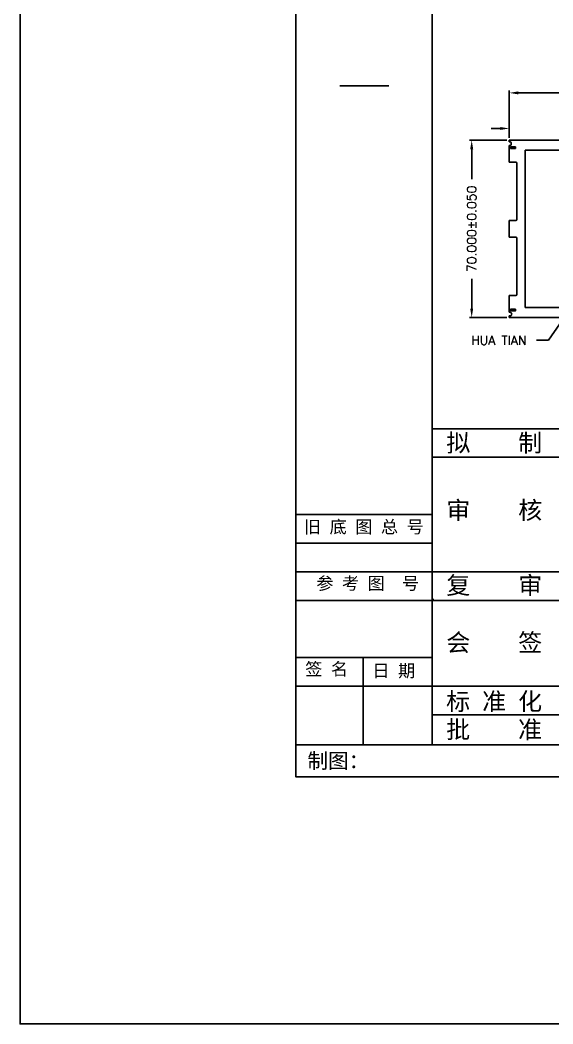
# Model space of a CAD drawing. Extents: x -140 to 1972, y -487 to -95.
# Drawn here: x 1690.6 to 1758.2, y -487.4 to -360.1 of the extents above; entities that cross this region are included whole.
import ezdxf

# ---------------------------------------------------------------- set-up
doc = ezdxf.new("R2010")
doc.units = 0
doc.header["$LTSCALE"] = 5
doc.header["$MEASUREMENT"] = 0
doc.linetypes.add('HIDDEN', pattern=[0.375, 0.25, -0.125])
doc.linetypes.add('PHANTOM2', pattern=[31.75, 15.875, -3.175, 3.175, -3.175, 3.175, -3.175])
doc.layers.add('1D', color=4, linetype='CONTINUOUS')
doc.layers.add('2D', color=4, linetype='CONTINUOUS')
doc.styles.add('SIMPLEX', font='SIMPLEX')
doc.styles.get("Standard").update_dxf_attribs({"font": 'romans.shx', "bigfont": 'bigfont.shx'})
doc.styles.add('宋体', font='')
doc.styles.get('宋体').set_extended_font_data('SimSun')

msp = doc.modelspace()

# ---------------------------------------------------------------- hatches: boundary and pattern name
at = {"layer": '1D'}
h = msp.add_hatch(dxfattribs=at)
h.set_pattern_fill('ANSI31', color=256, scale=0.642857, style=0)
h.set_pattern_definition([(45, (1847.56101, -386.56099), (-0.05682108, 0.05682108), [])])
h.paths.add_polyline_path([(1752.85, -376.18), (1752.85, -376.37), (1753.49, -376.37), (1753.49, -376.18)])
h.paths.add_polyline_path([(1752.85, -396.94), (1752.85, -396.75), (1753.49, -396.75), (1753.49, -396.94)])

# ---------------------------------------------------------------- linework, layer by layer
at = {"layer": '1D', "color": 7}
for p, q in [((1731.2, -368.43, -0.03), (1737.42, -368.43, -0.03)), ((1752.69, -375.31, -0.04), (1833.04, -375.31, -0.04)), ((1752.69, -375.31, -0.04), (1752.69, -375.51, -0.04)), ((1752.69, -376, -0.04), (1752.69, -378.11, -0.04)), ((1752.69, -378.11, -0.04), (1753.52, -378.11, -0.04)), ((1753.65, -378.24, -0.04), (1753.65, -385.37, -0.04)), ((1753.52, -385.5, -0.04), (1752.69, -385.5, -0.04)), ((1752.69, -385.5, -0.04), (1752.69, -387.62, -0.04)), ((1753.52, -387.62, -0.04), (1752.69, -387.62, -0.04)), ((1753.65, -394.89, -0.04), (1753.65, -387.75, -0.04)), ((1752.69, -395.01, -0.04), (1753.52, -395.01, -0.04)), ((1752.69, -395.01, -0.04), (1752.69, -397.12, -0.04)), ((1752.75, -397.12, -0.04), (1752.69, -397.12, -0.04)), ((1752.69, -397.61, -0.04), (1752.69, -397.81, -0.04)), ((1752.75, -397.61, -0.04), (1752.69, -397.61, -0.04)), ((1833.04, -397.81, -0.04), (1752.69, -397.81, -0.04)), ((1787.11, -411.9, -0.03), (1742.92, -411.9, -0.03)), ((1742.92, -415.53, -0.03), (1787.11, -415.53, -0.03)), ((1742.92, -422.78, -0.03), (1725.6, -422.78, -0.03)), ((1742.92, -426.41, -0.03), (1725.6, -426.41, -0.03)), ((1787.11, -430.04, -0.03), (1725.6, -430.04, -0.03)), ((1787.11, -433.67, -0.03), (1725.6, -433.67, -0.03)), ((1743.01, -433.48, -0.03), (1743.01, -433.59, -0.03)), ((1725.6, -440.92, -0.03), (1742.92, -440.92, -0.03)), ((1734.16, -440.92, -0.03), (1734.16, -451.91, -0.03)), ((1734.16, -451.91, -0.03), (1734.16, -441.02, -0.03)), ((1825.77, -444.56, -0.03), (1725.6, -444.56, -0.03)), ((1742.92, -448.19, -0.03), (1787.11, -448.19, -0.03)), ((1742.91, -451.99, -0.03), (1725.64, -451.99, -0.03))]:
    msp.add_line(p, q, dxfattribs=at)
at = {"layer": '1D'}
for p, q in [((1752.69, -375.01), (1752.69, -369.02)), ((1753.84, -369.32), (1786.1, -369.32)), ((1751.54, -373.83), (1750.39, -373.83)), ((1752.69, -375.01), (1752.69, -373.53)), ((1752.39, -375.31), (1747.62, -375.31)), ((1747.92, -376.46), (1747.92, -380.24)), ((1747.92, -396.66), (1747.92, -392.88)), ((1752.39, -397.81), (1747.62, -397.81)), ((1759.09, -398.61), (1757.68, -400.66)), ((1757.68, -400.66), (1756.14, -400.66))]:
    msp.add_line(p, q, dxfattribs=at)
at = {"layer": '1D', "color": 7, "elevation": -0.03}
for points in [[(1725.6, -254.72), (1870.57, -254.72), (1870.57, -456.04), (1725.6, -456.04)], [(1742.92, -258.8), (1865.74, -258.8), (1865.74, -451.98), (1742.92, -451.98)]]:
    msp.add_lwpolyline(points, close=True, dxfattribs=at)
at = {"layer": '1D', "linetype": 'HIDDEN', "elevation": -0.04}
for points in [[(1752.85, -376.18), (1752.85, -376.37), (1753.49, -376.37), (1753.49, -376.18)], [(1752.85, -396.94), (1752.85, -396.75), (1753.49, -396.75), (1753.49, -396.94)]]:
    msp.add_lwpolyline(points, close=True, dxfattribs=at)
at = {"layer": '1D', "color": 4, "linetype": 'PHANTOM2', "ltscale": 0.4, "elevation": -0.04}
msp.add_lwpolyline([(1773.1, -376.6), (1773.1, -396.53), (1754.68, -396.53), (1754.68, -376.6)], close=True, dxfattribs=at)
at = {"layer": '1D', "color": 7}
for centre, radius, start, end in [((1752.69, -375.76, -0.04), 0.245, 270, 90), ((1753.52, -378.24, -0.04), 0.129, 0, 90), ((1753.52, -385.37, -0.04), 0.129, 270, 360), ((1753.52, -387.75, -0.04), 0.129, 0, 90), ((1753.52, -394.89, -0.04), 0.129, 270, 0), ((1752.75, -397.37, -0.04), 0.245, 270, 90)]:
    msp.add_arc(centre, radius, start, end, dxfattribs=at)
at = {"layer": '1D'}
for points in [[(1753.84, -369.13), (1753.84, -369.51), (1752.69, -369.32)], [(1751.54, -373.64), (1751.54, -374.02), (1752.69, -373.83)], [(1747.73, -376.46), (1748.11, -376.46), (1747.92, -375.31)], [(1747.73, -396.66), (1748.11, -396.66), (1747.92, -397.81)]]:
    msp.add_solid(points, dxfattribs=at)
at = {"layer": '2D', "elevation": -0.03}
msp.add_lwpolyline([(1690.63, -241.26), (1971.83, -241.26), (1971.83, -487.38), (1690.63, -487.38)], close=True, dxfattribs=at)

# ---------------------------------------------------------------- texts
at = {"layer": '1D', "color": 7, "style": '宋体'}
for s, height, p in [('拟    制', 2.232, (1744.7, -414.81, -0.03)), ('审    核', 2.232, (1744.7, -423.35, -0.03)), ('复    审', 2.232, (1744.7, -432.87, -0.03)), ('会    签', 2.232, (1744.7, -440.13, -0.03)), ('标 准 化', 2.232, (1744.68, -447.6, -0.03)), ('批    准', 2.232, (1744.68, -451.16, -0.03)), ('制图：', 1.913, (1727.09, -454.97, -0.03))]:
    msp.add_text(s, height=height, dxfattribs=at).set_placement(p)
at = {"layer": '1D', "insert": (1747.92, -386.56), "char_height": 1.15, "attachment_point": 5, "rotation": 90, "style": 'SIMPLEX'}
msp.add_mtext('\\A1;70.000±0.050', dxfattribs=at)
at = {"layer": '1D', "insert": (1751.35, -400.68), "char_height": 1.15, "attachment_point": 5, "style": 'SIMPLEX'}
msp.add_mtext('\\A1;HUA TIAN', dxfattribs=at)
at = {"layer": '1D', "color": 7, "char_height": 1.5943, "attachment_point": 1}
for s, insert in [('{\\fSimSun|b0|i0|c134|p2;旧 底 图 总 号}', (1726.63, -423.55, -0.03)), ('{\\fSimSun|b0|i0|c134|p2;参 考 图  号}', (1728.2, -430.71, -0.03)), ('{\\fSimSun|b0|i0|c134|p2; 签 名}', (1725.71, -441.58, -0.03)), ('{\\fSimSun|b0|i0|c134|p2; 日 期}', (1734.23, -441.8, -0.03))]:
    msp.add_mtext(s, dxfattribs=dict(at, insert=insert))

doc.saveas('drawing.dxf')
